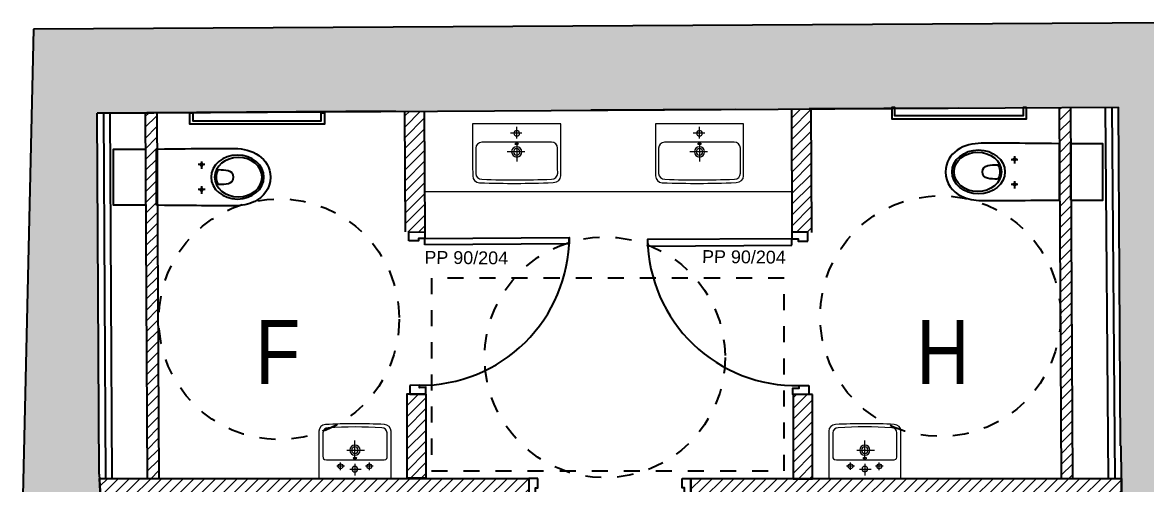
# Model space of a CAD drawing. Extents: x -27.9 to 24.1, y -8.6 to 57.6.
# Drawn here: x -15.96 to -8.96, y 54.72 to 57.59 of the extents above; entities that cross this region are included whole.
import ezdxf

# ---------------------------------------------------------------- set-up
doc = ezdxf.new("R2010")
doc.units = 0
doc.header["$LTSCALE"] = 0.002
doc.linetypes.add('CONTINU', pattern=[0])
doc.linetypes.add('HIDDEN2', pattern=[0.1875, 0.125, -0.0625])
for name, color, linetype in [('01-STR_MACONNERIE_HACH', 252, 'Continuous'), ('02-CL HACH PLATRE', 6, 'Continuous'), ('02-ISOLATION', 6, 'ISOLATION'), ('Exit- Etiquette-incendie', 1, 'Continuous')]:
    doc.layers.add(name, color=color, linetype=linetype)
doc.styles.get("Standard").update_dxf_attribs({"font": 'ARIALN.TTF'})
doc.styles.add('verdana', font='swissc.ttf')
doc.linetypes.add('ISOLATION', pattern='A,0.00254,-2.54,[134,ltypeshp.shx,S=2.54,R=0,X=-2.54,Y=0],-5.08,[134,ltypeshp.shx,S=2.54,R=180,X=2.54,Y=0],-2.54', length=10.16254)

# ---------------------------------------------------------------- blocks, each defined once
blk = doc.blocks.new('BLOC_ATT_RENS_100')
at = {"flags": 8}
for tag, p, height in [('N°', (-0.4156, 0.9727), 0.25), ('TITRE', (-0.4156, 0.6753), 0.21), ('SURF', (-0.4156, 0.3727), 0.15), ('EFFECTIF', (-0.4156, 0.0727), 0.15), ('HSP', (-0.4156, -0.2356), 0.15), ('REV.SOL', (-0.4156, -0.5258), 0.15), ('REV.MUR', (-0.4156, -0.8258), 0.15), ('PLAF', (-0.4156, -1.1258), 0.15)]:
    blk.add_attdef(tag, p, '', height=height, dxfattribs=at)
at = {"layer": 'Exit- Etiquette-incendie', "flags": 8}
for tag, p in [('EFFECTIF.MAX', (-0.4156, -1.414)), ('SURF.PROG', (-0.4156, -1.6479))]:
    blk.add_attdef(tag, p, '', height=0.15, dxfattribs=at)
blk = doc.blocks.new('wc PMR')
for points in [[(-0.4001, 0.2411), (-0.4001, 0.2611), (-0.3501, 0.2611), (-0.3501, 1.0611), (-0.4001, 1.0611), (-0.4001, 1.0811), (-0.3301, 1.0811), (-0.3301, 0.2411), (-0.4001, 0.2411)], [(0.1752, -0.035), (0.1752, -0.235), (-0.1753, -0.235), (-0.1753, -0.035), (0.1752, -0.035)]]:
    blk.add_lwpolyline(points)
for points, knots in [([(-0.0002, 0.7044), (0.0752, 0.7044), (0.1364, 0.6306), (0.1364, 0.5396), (0.1364, 0.5396), (0.1364, 0.4486), (0.0753, 0.3748), (-0.0002, 0.3748), (-0.0002, 0.3748), (-0.0756, 0.3748), (-0.1368, 0.4486), (-0.1368, 0.5396), (-0.1368, 0.5396), (-0.1368, 0.6306), (-0.0756, 0.7044), (-0.0002, 0.7044)], [0, 0, 0, 0, 0.25, 0.25, 0.25, 0.25, 0.5, 0.5, 0.5, 0.5, 0.75, 0.75, 0.75, 0.75, 1, 1, 1, 1]), ([(-0.0001, 0.745), (-0.0001, 0.745), (0.0724, 0.7449), (0.1234, 0.7019), (0.1515, 0.6466)], [0.5714286, 0.5714286, 0.5714286, 0.5714286, 0.5714286, 0.7142857, 0.7142857, 0.7142857, 0.7142857]), ([(-0.0001, 0.6924), (0.0676, 0.6924), (0.1225, 0.6262), (0.1225, 0.5446), (0.1225, 0.5446), (0.1225, 0.463), (0.0676, 0.3968), (-0.0001, 0.3968), (-0.0001, 0.3968), (-0.0678, 0.3968), (-0.1227, 0.463), (-0.1228, 0.5446), (-0.1228, 0.5446), (-0.1228, 0.6262), (-0.0678, 0.6924), (-0.0001, 0.6924)], [0, 0, 0, 0, 0.25, 0.25, 0.25, 0.25, 0.5, 0.5, 0.5, 0.5, 0.75, 0.75, 0.75, 0.75, 1, 1, 1, 1]), ([(0.1515, 0.6466), (0.1515, 0.6466), (0.1711, 0.6078), (0.178, 0.5626), (0.1783, 0.5236)], [0.7142857, 0.7142857, 0.7142857, 0.7142857, 0.7142857, 0.8571429, 0.8571429, 0.8571429, 0.8571429]), ([(-0.1754, 0.035), (-0.1754, 0.035), (-0.1787, 0.3113), (-0.1791, 0.4176), (-0.1783, 0.5239)], [0.1428571, 0.1428571, 0.1428571, 0.1428571, 0.1428572, 0.2857143, 0.2857143, 0.2857143, 0.2857143]), ([(0.0445, 0.4244), (0.0446, 0.4203), (0.0419, 0.4154), (0.0382, 0.4139), (0.0382, 0.4139), (0.0262, 0.4089), (0.013, 0.4058), (0, 0.4058), (0, 0.4058), (-0.0131, 0.4058), (-0.0264, 0.4088), (-0.0385, 0.4139), (-0.0385, 0.4139), (-0.0423, 0.4155), (-0.045, 0.4204), (-0.0447, 0.4245), (-0.0447, 0.4245), (-0.0432, 0.4567), (-0.0461, 0.5154), (-0.0001, 0.5153), (-0.0001, 0.5153), (0.0459, 0.5153), (0.0439, 0.459), (0.0445, 0.4244)], [0, 0, 0, 0, 0.166667, 0.166667, 0.166667, 0.166667, 0.333333, 0.333333, 0.333333, 0.333333, 0.5, 0.5, 0.5, 0.5, 0.666667, 0.666667, 0.666667, 0.666667, 0.833333, 0.833333, 0.833333, 0.833333, 1, 1, 1, 1]), ([(0.1783, 0.5236), (0.1783, 0.5236), (0.179, 0.4174), (0.1779, 0.3112), (0.1752, 0.035)], [0.8571429, 0.8571429, 0.8571429, 0.8571429, 0.8571429, 1, 1, 1, 1]), ([(-0.0776, 0.3223), (-0.0735, 0.3223), (-0.0702, 0.319), (-0.0702, 0.3149), (-0.0702, 0.3149), (-0.0702, 0.3108), (-0.0735, 0.3074), (-0.0776, 0.3074), (-0.0776, 0.3074), (-0.0817, 0.3074), (-0.0851, 0.3108), (-0.0851, 0.3149), (-0.0851, 0.3149), (-0.0851, 0.319), (-0.0817, 0.3223), (-0.0776, 0.3223)], [0, 0, 0, 0, 0.25, 0.25, 0.25, 0.25, 0.5, 0.5, 0.5, 0.5, 0.75, 0.75, 0.75, 0.75, 1, 1, 1, 1]), ([(0.0775, 0.3223), (0.0816, 0.3223), (0.0849, 0.319), (0.0849, 0.3149), (0.0849, 0.3149), (0.0849, 0.3108), (0.0816, 0.3074), (0.0775, 0.3074), (0.0775, 0.3074), (0.0733, 0.3074), (0.07, 0.3108), (0.07, 0.3149), (0.07, 0.3149), (0.07, 0.319), (0.0733, 0.3223), (0.0775, 0.3223)], [0, 0, 0, 0, 0.25, 0.25, 0.25, 0.25, 0.5, 0.5, 0.5, 0.5, 0.75, 0.75, 0.75, 0.75, 1, 1, 1, 1])]:
    blk.add_open_spline(points, degree=3, knots=knots)
for points in [[(-0.1356, 0.6717), (-0.1047, 0.7143), (-0.0611, 0.745), (-0.0001, 0.745)], [(-0.1783, 0.5239), (-0.1779, 0.5716), (-0.1666, 0.629), (-0.1356, 0.6717)], [(-0.0985, 0.3147), (-0.0985, 0.3147), (-0.0522, 0.3147), (-0.0522, 0.3147)], [(-0.078, 0.3365), (-0.078, 0.3365), (-0.078, 0.2933), (-0.078, 0.2933)], [(0.0568, 0.3151), (0.0568, 0.3151), (0.1031, 0.3151), (0.1031, 0.3151)], [(0.0773, 0.3369), (0.0773, 0.3369), (0.0773, 0.2936), (0.0773, 0.2936)], [(0.1752, 0.035), (0.1752, 0.035), (-0.1754, 0.035), (-0.1754, 0.035)]]:
    blk.add_open_spline(points, degree=3)
blk = doc.blocks.new('Xref-R3-2018-11')
at = {"layer": '01-STR_MACONNERIE_HACH'}
h = blk.add_hatch(color=256, dxfattribs=at)
h.dxf.hatch_style = 1
h.paths.add_polyline_path([(-13.1869, 40.3388), (-13.1909, 40.1386), (-13.0915, 40.1366), (-13.1074, 39.3384), (-13.2166, 39.3405), (-13.2205, 39.1443), (-13.0718, 39.1413), (-13.073, 39.081), (-13.0273, 39.0801), (-13.002, 40.353), (-13.0783, 40.3545), (-13.0786, 40.3367)])
h.paths.add_polyline_path([(-13.129, 43.7504), (-13.1329, 43.5541), (-12.9842, 43.5511), (-12.9854, 43.4908), (-12.9396, 43.4899), (-12.9103, 44.8154), (-12.9896, 44.817), (-12.9914, 44.7267), (-13.0997, 44.7288), (-13.1037, 44.5286), (-12.9808, 44.5262), (-12.9962, 43.7477)], flags=17)
h.paths.add_polyline_path([(-12.9315, 46.5846), (-12.9327, 46.5244), (-13.0927, 46.5276), (-13.0957, 46.3787), (-12.944, 46.3757), (-12.9571, 45.7161), (-13.08, 45.7186), (-13.084, 45.5158), (-12.9757, 45.5136), (-12.9775, 45.4232), (-12.897, 45.4216), (-12.8734, 46.4868), (-12.8715, 46.5834)], flags=17)
h.paths.add_polyline_path([(-12.9638, 42.1255), (-12.9648, 42.2255), (-12.9613, 42.4001), (-13.007, 42.401), (-13.0083, 42.3391), (-13.1569, 42.342), (-13.1613, 42.1247), (-13.0521, 42.1225), (-13.0679, 41.3266), (-13.1673, 41.3285), (-13.1713, 41.1257), (-13.063, 41.1236), (-13.0633, 41.1064), (-12.987, 41.1049), (-12.9667, 42.1254)])
h.paths.add_polyline_path([(-12.7309, 47.3763), (-12.7609, 47.9057), (-12.7739, 50.1556), (-6.404, 50.1923), (-6.3918, 48.0824), (-6.3871, 48.0824), (-6.2995, 36.8936), (-6.4277, 36.8961), (-6.4269, 36.3737), (-6.3269, 36.3739), (-6.3261, 35.8698), (-5.7451, 35.8657), (-5.738, 36.8645), (-5.7886, 36.8655), (-5.8621, 50.7197), (-13.1704, 50.6776), (-13.2395, 47.6321), (-13.2118, 47.6311), (-13.1861, 47.3368), (-12.9161, 47.3604), (-12.9177, 47.2778), (-12.8577, 47.2766), (-12.8557, 47.3788)])
at = {"layer": '02-CL HACH PLATRE', "lineweight": 13, "transparency": 33554687}
h = blk.add_hatch(dxfattribs=at)
h.set_pattern_fill('ANSI31', color=256, scale=0.015)
h.paths.add_polyline_path([(-12.3971, 48.974), (-12.4039, 50.1578), (-12.4739, 50.1574), (-12.4608, 47.88), (-12.3908, 47.88), (-12.3958, 48.7606, -0.037136), (-12.4041, 48.8716, -0.034252)])
h.paths.add_polyline_path([(-12.3971, 48.974, 0.034252), (-12.4041, 48.8716, 0.037136), (-12.3958, 48.7606)], flags=17)
h = blk.add_hatch(dxfattribs=at)
h.set_pattern_fill('ANSI31', color=256, scale=0.015)
h.paths.add_polyline_path([(-10.7339, 50.1674), (-10.8539, 50.1667), (-10.8496, 49.4142), (-10.7296, 49.4149)])
h.paths.add_polyline_path([(-10.7237, 48.4042), (-10.8437, 48.4035), (-10.8407, 47.88), (-10.7207, 47.88)])
h = blk.add_hatch(dxfattribs=at)
h.set_pattern_fill('ANSI31', color=256, scale=0.015)
h.paths.add_polyline_path([(-8.3239, 50.1813), (-8.4439, 50.1806), (-8.441, 49.6674), (-8.441, 49.6674), (-8.441, 49.6673), (-8.4395, 49.4131), (-8.3195, 49.4138)])
h = blk.add_hatch(dxfattribs=at)
h.set_pattern_fill('ANSI31', color=256, scale=0.015)
h.paths.add_polyline_path([(-6.704, 50.1906), (-6.774, 50.1902), (-6.7607, 47.88), (-6.6907, 47.88)])
h = blk.add_hatch(dxfattribs=at)
h.set_pattern_fill('ANSI31', color=256, scale=0.015)
h.paths.add_polyline_path([(-8.3137, 48.4031), (-8.4337, 48.4031), (-8.4307, 47.88), (-8.3107, 47.88)])
h = blk.add_hatch(dxfattribs=at)
h.set_pattern_fill('ANSI31', color=256, scale=0.015)
h.paths.add_polyline_path([(-10.6176, 47.88), (-12.7595, 47.88), (-12.7526, 47.7594), (-10.6192, 47.7591)])
h.paths.add_polyline_path([(-10.0807, 47.88), (-10.6176, 47.88), (-10.6192, 47.7591), (-10.0807, 47.759)])
h = blk.add_hatch(dxfattribs=at)
h.set_pattern_fill('ANSI31', color=256, scale=0.015)
h.paths.add_polyline_path([(-6.3855, 47.88), (-9.0707, 47.88), (-9.0707, 47.78), (-9.0707, 47.759), (-6.3846, 47.759)])
for p, q in [((-5.8621, 50.7197), (-13.1704, 50.6776)), ((-13.1704, 50.6776), (-13.2395, 47.6321)), ((-10.9139, 50.1664), (-12.7739, 50.1556)), ((-12.7609, 47.9057), (-12.7739, 50.1556)), ((-6.3918, 48.0824), (-6.404, 50.1923)), ((-6.2995, 36.8936), (-6.3871, 48.0824))]:
    blk.add_line(p, q)
at = {"linetype": 'CONTINU'}
for p, q in [((-12.4739, 50.1574), (-12.4608, 47.88)), ((-12.4021, 50.1582), (-12.389, 47.8808)), ((-10.8504, 49.4149), (-10.8552, 50.1674)), ((-10.7276, 49.4149), (-10.7324, 50.1674))]:
    blk.add_line(p, q, dxfattribs=at)
for points in [[(-12.7739, 50.1556), (-6.404, 50.1923)], [(-8.7939, 50.1786), (-9.6939, 50.1734)], [(-7.404, 50.1866), (-8.3339, 50.1812)], [(-12.7609, 47.9057), (-12.7309, 47.3763)]]:
    blk.add_lwpolyline(points)
for points in [[(-8.4439, 50.1806), (-8.441, 49.4125)], [(-8.3219, 50.179), (-8.319, 49.4109)], [(-6.7741, 50.1862), (-6.7608, 47.8756)], [(-6.704, 50.1906), (-6.6907, 47.88)]]:
    blk.add_lwpolyline(points, dxfattribs=at)
at = {"lineweight": 18}
blk.add_lwpolyline([(-10.7339, 49.6674), (-10.7339, 49.6674), (-8.441, 49.6674)], dxfattribs=at)
at = {"linetype": 'CONTINU'}
for points in [[(-10.8292, 49.3593), (-10.8296, 49.4143), (-10.7296, 49.4149), (-10.7293, 49.3749), (-10.7693, 49.3747), (-10.7692, 49.3597), (-10.8292, 49.3593)], [(-10.7291, 49.3349), (-10.7293, 49.3749), (-9.8293, 49.3807), (-9.8291, 49.3407)], [(-8.3407, 49.3581), (-8.341, 49.4131), (-8.441, 49.4125), (-8.4408, 49.3725), (-8.4008, 49.3727), (-8.4007, 49.3577), (-8.3407, 49.3581)], [(-8.4405, 49.3325), (-8.4408, 49.3725), (-9.3407, 49.3673), (-9.3405, 49.3273)], [(-10.7225, 48.4046), (-10.8429, 48.4046), (-10.8429, 47.883), (-10.7225, 47.883)], [(-10.8234, 48.4593), (-10.823, 48.4043), (-10.7231, 48.405), (-10.7233, 48.445), (-10.7633, 48.4447), (-10.7634, 48.4597), (-10.8234, 48.4593)], [(-8.3355, 48.4581), (-8.3352, 48.4031), (-8.4352, 48.4025), (-8.4354, 48.4425), (-8.3954, 48.4427), (-8.3955, 48.4577), (-8.3355, 48.4581)], [(-8.3121, 48.4018), (-8.4325, 48.4018), (-8.4325, 47.8774), (-8.3121, 47.8774)], [(-12.7595, 47.88), (-10.0807, 47.88), (-10.0807, 47.759), (-12.7526, 47.7594)], [(-10.0257, 47.88), (-10.0807, 47.88), (-10.0807, 47.78), (-10.0407, 47.78), (-10.0407, 47.82), (-10.0257, 47.82), (-10.0257, 47.88)], [(-9.1257, 47.88), (-9.0707, 47.88), (-9.0707, 47.78), (-9.1107, 47.78), (-9.1107, 47.82), (-9.1257, 47.82), (-9.1257, 47.88)], [(-9.0707, 47.88), (-6.3846, 47.88), (-6.3846, 47.759), (-9.0707, 47.759)]]:
    blk.add_lwpolyline(points, close=True, dxfattribs=at)
at = {"color": 6, "linetype": 'HIDDEN2'}
blk.add_lwpolyline([(-8.489, 49.1274), (-10.689, 49.1274), (-10.689, 47.9274), (-8.489, 47.9274), (-8.489, 49.1274)], dxfattribs=at)
for centre in [(-11.6393, 48.8716), (-7.5146, 48.8906), (-9.6073, 48.6336)]:
    blk.add_circle(centre, 0.75, dxfattribs=at)
at = {"linetype": 'CONTINU'}
for centre, start, end in [((-10.7552, 49.3855), 269.49039, 359.70491), ((-8.415, 49.3834), 180.9947, 271.20922)]:
    blk.add_arc(centre, 0.9259, start, end, dxfattribs=at)
at = {"lineweight": 18}
for centre, major_axis in [((-11.2558, 47.9551), (0, -0.015)), ((-11.0763, 47.9548), (0.015, 0)), ((-8.0755, 47.9553), (0, -0.015)), ((-7.896, 47.955), (0.015, 0))]:
    blk.add_ellipse(centre, major_axis=major_axis, ratio=1, dxfattribs=at)
for points, knots in [([(-10.4324, 50.0875), (-10.4324, 50.0875), (-9.8826, 50.0875), (-9.8826, 50.0875), (-9.8826, 50.0875), (-9.8826, 50.0875), (-9.8817, 49.765), (-9.8817, 49.765), (-9.8817, 49.765), (-9.8817, 49.7418), (-9.9008, 49.7229), (-9.9292, 49.7228), (-9.9292, 49.7228), (-10.0991, 49.7159), (-10.2196, 49.7158), (-10.3896, 49.7215), (-10.3896, 49.7215), (-10.4127, 49.7223), (-10.4315, 49.7416), (-10.4316, 49.7651), (-10.4316, 49.7651), (-10.4316, 49.7651), (-10.4324, 50.0875), (-10.4324, 50.0875)], [0, 0, 0, 0, 0.142857, 0.142857, 0.142857, 0.142867, 0.285714, 0.285714, 0.285714, 0.285724, 0.428571, 0.428571, 0.428571, 0.428581, 0.571429, 0.571429, 0.571429, 0.571439, 0.714286, 0.714286, 0.714286, 0.714296, 1, 1, 1, 1]), ([(-9.2924, 50.0875), (-9.2924, 50.0875), (-8.7425, 50.0875), (-8.7425, 50.0875), (-8.7425, 50.0875), (-8.7425, 50.0875), (-8.7417, 49.7649), (-8.7417, 49.7649), (-8.7417, 49.7649), (-8.7416, 49.7418), (-8.7608, 49.7229), (-8.7891, 49.7228), (-8.7891, 49.7228), (-8.9591, 49.7159), (-9.0795, 49.7157), (-9.2495, 49.7215), (-9.2495, 49.7215), (-9.2727, 49.7223), (-9.2915, 49.7416), (-9.2915, 49.7651), (-9.2915, 49.7651), (-9.2915, 49.7651), (-9.2924, 50.0875), (-9.2924, 50.0875)], [0, 0, 0, 0, 0.142857, 0.142857, 0.142857, 0.142867, 0.285714, 0.285714, 0.285714, 0.285724, 0.428571, 0.428571, 0.428571, 0.428581, 0.571429, 0.571429, 0.571429, 0.571439, 0.714286, 0.714286, 0.714286, 0.714296, 1, 1, 1, 1]), ([(-10.1445, 50.0419), (-10.1377, 50.0351), (-10.1376, 50.024), (-10.1444, 50.0171), (-10.1444, 50.0171), (-10.1513, 50.0103), (-10.1623, 50.0103), (-10.1692, 50.0171), (-10.1692, 50.0171), (-10.176, 50.0239), (-10.1761, 50.035), (-10.1693, 50.0418), (-10.1693, 50.0418), (-10.1624, 50.0487), (-10.1514, 50.0487), (-10.1445, 50.0419)], [0, 0, 0, 0, 0.2, 0.2, 0.2, 0.20001, 0.4, 0.4, 0.4, 0.40001, 0.6, 0.6, 0.6, 0.60001, 1, 1, 1, 1]), ([(-9.0044, 50.0419), (-8.9976, 50.0351), (-8.9976, 50.024), (-9.0044, 50.0171), (-9.0044, 50.0171), (-9.0112, 50.0103), (-9.0223, 50.0102), (-9.0291, 50.0171), (-9.0291, 50.0171), (-9.036, 50.0239), (-9.036, 50.035), (-9.0292, 50.0418), (-9.0292, 50.0418), (-9.0224, 50.0487), (-9.0113, 50.0487), (-9.0044, 50.0419)], [0, 0, 0, 0, 0.2, 0.2, 0.2, 0.20001, 0.4, 0.4, 0.4, 0.40001, 0.6, 0.6, 0.6, 0.60001, 1, 1, 1, 1]), ([(-10.3744, 49.9734), (-10.3744, 49.9734), (-9.9401, 49.9741), (-9.9401, 49.9741), (-9.9401, 49.9741), (-9.9192, 49.9741), (-9.902, 49.9577), (-9.9019, 49.9375), (-9.9019, 49.9375), (-9.9019, 49.9375), (-9.9015, 49.7803), (-9.9015, 49.7803), (-9.9015, 49.7803), (-9.9015, 49.7601), (-9.9186, 49.7435), (-9.9395, 49.7435), (-9.9395, 49.7435), (-10.1008, 49.7376), (-10.2126, 49.7373), (-10.3738, 49.7427), (-10.3738, 49.7427), (-10.3948, 49.7434), (-10.412, 49.7591), (-10.412, 49.7793), (-10.412, 49.7793), (-10.412, 49.7793), (-10.4125, 49.9365), (-10.4125, 49.9365), (-10.4125, 49.9365), (-10.4125, 49.9567), (-10.3954, 49.9733), (-10.3744, 49.9734)], [0, 0, 0, 0, 0.111111, 0.111111, 0.111111, 0.111121, 0.222222, 0.222222, 0.222222, 0.222232, 0.333333, 0.333333, 0.333333, 0.333343, 0.444444, 0.444444, 0.444444, 0.444454, 0.555556, 0.555556, 0.555556, 0.555566, 0.666667, 0.666667, 0.666667, 0.666677, 0.777778, 0.777778, 0.777778, 0.777788, 1, 1, 1, 1]), ([(-10.157, 49.9453), (-10.1394, 49.9453), (-10.125, 49.9311), (-10.125, 49.9135), (-10.125, 49.9135), (-10.1249, 49.8958), (-10.1392, 49.8815), (-10.1568, 49.8814), (-10.1568, 49.8814), (-10.1745, 49.8814), (-10.1888, 49.8956), (-10.1889, 49.9133), (-10.1889, 49.9133), (-10.1889, 49.9309), (-10.1746, 49.9453), (-10.157, 49.9453)], [0, 0, 0, 0, 0.2, 0.2, 0.2, 0.20001, 0.4, 0.4, 0.4, 0.40001, 0.6, 0.6, 0.6, 0.60001, 1, 1, 1, 1]), ([(-10.1568, 49.9669), (-10.1503, 49.9669), (-10.1451, 49.9653), (-10.1453, 49.9633), (-10.1453, 49.9633), (-10.1454, 49.9614), (-10.1509, 49.9599), (-10.1574, 49.9599), (-10.1574, 49.9599), (-10.1639, 49.96), (-10.1691, 49.9616), (-10.169, 49.9635), (-10.169, 49.9635), (-10.1688, 49.9654), (-10.1634, 49.967), (-10.1568, 49.9669)], [0, 0, 0, 0, 0.2, 0.2, 0.2, 0.20001, 0.4, 0.4, 0.4, 0.40001, 0.6, 0.6, 0.6, 0.60001, 1, 1, 1, 1]), ([(-9.2344, 49.9733), (-9.2344, 49.9733), (-8.8001, 49.9741), (-8.8001, 49.9741), (-8.8001, 49.9741), (-8.7791, 49.9741), (-8.7619, 49.9577), (-8.7619, 49.9375), (-8.7619, 49.9375), (-8.7619, 49.9375), (-8.7614, 49.7803), (-8.7614, 49.7803), (-8.7614, 49.7803), (-8.7614, 49.7601), (-8.7785, 49.7435), (-8.7995, 49.7435), (-8.7995, 49.7435), (-8.9607, 49.7376), (-9.0725, 49.7373), (-9.2338, 49.7427), (-9.2338, 49.7427), (-9.2547, 49.7434), (-9.2719, 49.7591), (-9.272, 49.7793), (-9.272, 49.7793), (-9.272, 49.7793), (-9.2724, 49.9365), (-9.2724, 49.9365), (-9.2724, 49.9365), (-9.2724, 49.9567), (-9.2553, 49.9733), (-9.2344, 49.9733)], [0, 0, 0, 0, 0.111111, 0.111111, 0.111111, 0.111121, 0.222222, 0.222222, 0.222222, 0.222232, 0.333333, 0.333333, 0.333333, 0.333343, 0.444444, 0.444444, 0.444444, 0.444454, 0.555556, 0.555556, 0.555556, 0.555566, 0.666667, 0.666667, 0.666667, 0.666677, 0.777778, 0.777778, 0.777778, 0.777788, 1, 1, 1, 1]), ([(-9.0169, 49.9453), (-8.9993, 49.9453), (-8.985, 49.9311), (-8.9849, 49.9134), (-8.9849, 49.9134), (-8.9849, 49.8958), (-8.9991, 49.8815), (-9.0168, 49.8814), (-9.0168, 49.8814), (-9.0344, 49.8814), (-9.0487, 49.8956), (-9.0488, 49.9133), (-9.0488, 49.9133), (-9.0488, 49.9309), (-9.0346, 49.9452), (-9.0169, 49.9453)], [0, 0, 0, 0, 0.2, 0.2, 0.2, 0.20001, 0.4, 0.4, 0.4, 0.40001, 0.6, 0.6, 0.6, 0.60001, 1, 1, 1, 1]), ([(-9.0168, 49.9669), (-9.0102, 49.9669), (-9.0051, 49.9653), (-9.0052, 49.9633), (-9.0052, 49.9633), (-9.0054, 49.9614), (-9.0108, 49.9599), (-9.0173, 49.9599), (-9.0173, 49.9599), (-9.0239, 49.96), (-9.029, 49.9616), (-9.0289, 49.9635), (-9.0289, 49.9635), (-9.0287, 49.9654), (-9.0233, 49.9669), (-9.0168, 49.9669)], [0, 0, 0, 0, 0.2, 0.2, 0.2, 0.20001, 0.4, 0.4, 0.4, 0.40001, 0.6, 0.6, 0.6, 0.60001, 1, 1, 1, 1]), ([(-10.157, 49.9334), (-10.1459, 49.9335), (-10.1369, 49.9245), (-10.1369, 49.9134), (-10.1369, 49.9134), (-10.1368, 49.9023), (-10.1458, 49.8933), (-10.1569, 49.8933), (-10.1569, 49.8933), (-10.168, 49.8933), (-10.177, 49.9022), (-10.177, 49.9133), (-10.177, 49.9133), (-10.177, 49.9244), (-10.1681, 49.9334), (-10.157, 49.9334)], [0, 0, 0, 0, 0.2, 0.2, 0.2, 0.20001, 0.4, 0.4, 0.4, 0.40001, 0.6, 0.6, 0.6, 0.60001, 1, 1, 1, 1]), ([(-9.0169, 49.9334), (-9.0058, 49.9335), (-8.9968, 49.9245), (-8.9968, 49.9134), (-8.9968, 49.9134), (-8.9968, 49.9023), (-9.0057, 49.8933), (-9.0168, 49.8933), (-9.0168, 49.8933), (-9.0279, 49.8933), (-9.0369, 49.9022), (-9.0369, 49.9133), (-9.0369, 49.9133), (-9.0369, 49.9244), (-9.028, 49.9334), (-9.0169, 49.9334)], [0, 0, 0, 0, 0.2, 0.2, 0.2, 0.20001, 0.4, 0.4, 0.4, 0.40001, 0.6, 0.6, 0.6, 0.60001, 1, 1, 1, 1]), ([(-10.9407, 47.88), (-10.9407, 47.88), (-11.391, 47.88), (-11.391, 47.88), (-11.391, 47.88), (-11.391, 47.88), (-11.391, 48.1731), (-11.391, 48.1731), (-11.391, 48.1731), (-11.391, 48.1962), (-11.3731, 48.2152), (-11.3495, 48.2152), (-11.3495, 48.2152), (-11.2271, 48.2217), (-11.1047, 48.2218), (-10.9824, 48.2156), (-10.9824, 48.2156), (-10.9592, 48.2144), (-10.9407, 48.1965), (-10.9407, 48.173), (-10.9407, 48.173), (-10.9407, 48.173), (-10.9407, 47.88), (-10.9407, 47.88)], [0, 0, 0, 0, 0.142857, 0.142857, 0.142857, 0.142867, 0.285714, 0.285714, 0.285714, 0.285724, 0.428571, 0.428571, 0.428571, 0.428581, 0.571429, 0.571429, 0.571429, 0.571439, 0.714286, 0.714286, 0.714286, 0.714296, 1, 1, 1, 1]), ([(-10.9835, 47.9959), (-10.9835, 47.9959), (-11.3437, 47.9959), (-11.3437, 47.9959), (-11.3437, 47.9959), (-11.3641, 47.9959), (-11.3656, 48.003), (-11.3656, 48.0182), (-11.3656, 48.0182), (-11.3656, 48.0182), (-11.3656, 48.1638), (-11.3656, 48.1638), (-11.3656, 48.1638), (-11.3656, 48.1812), (-11.3505, 48.1945), (-11.3323, 48.1955), (-11.3323, 48.1955), (-11.2211, 48.2015), (-11.1099, 48.2015), (-10.9987, 48.1955), (-10.9987, 48.1955), (-10.9805, 48.1945), (-10.9656, 48.1812), (-10.9656, 48.1638), (-10.9656, 48.1638), (-10.9656, 48.1638), (-10.9656, 48.0168), (-10.9656, 48.0168), (-10.9656, 48.0168), (-10.9656, 48.0103), (-10.9652, 47.9959), (-10.9835, 47.9959)], [0, 0, 0, 0, 0.111111, 0.111111, 0.111111, 0.111121, 0.222222, 0.222222, 0.222222, 0.222232, 0.333333, 0.333333, 0.333333, 0.333343, 0.444444, 0.444444, 0.444444, 0.444454, 0.555556, 0.555556, 0.555556, 0.555566, 0.666667, 0.666667, 0.666667, 0.666677, 0.777778, 0.777778, 0.777778, 0.777788, 1, 1, 1, 1]), ([(-7.7605, 47.8802), (-7.7605, 47.8802), (-8.2107, 47.8802), (-8.2107, 47.8802), (-8.2107, 47.8802), (-8.2107, 47.8802), (-8.2107, 48.1733), (-8.2107, 48.1733), (-8.2107, 48.1733), (-8.2107, 48.1964), (-8.1928, 48.2154), (-8.1692, 48.2154), (-8.1692, 48.2154), (-8.0468, 48.2219), (-7.9245, 48.222), (-7.8021, 48.2158), (-7.8021, 48.2158), (-7.779, 48.2146), (-7.7605, 48.1967), (-7.7605, 48.1732), (-7.7605, 48.1732), (-7.7605, 48.1732), (-7.7605, 47.8802), (-7.7605, 47.8802)], [0, 0, 0, 0, 0.142857, 0.142857, 0.142857, 0.142867, 0.285714, 0.285714, 0.285714, 0.285724, 0.428571, 0.428571, 0.428571, 0.428581, 0.571429, 0.571429, 0.571429, 0.571439, 0.714286, 0.714286, 0.714286, 0.714296, 1, 1, 1, 1]), ([(-7.8032, 47.9961), (-7.8032, 47.9961), (-8.1634, 47.9961), (-8.1634, 47.9961), (-8.1634, 47.9961), (-8.1839, 47.9961), (-8.1854, 48.0032), (-8.1854, 48.0184), (-8.1854, 48.0184), (-8.1854, 48.0184), (-8.1854, 48.164), (-8.1854, 48.164), (-8.1854, 48.164), (-8.1854, 48.1814), (-8.1703, 48.1947), (-8.152, 48.1957), (-8.152, 48.1957), (-8.0408, 48.2017), (-7.9296, 48.2017), (-7.8184, 48.1957), (-7.8184, 48.1957), (-7.8002, 48.1947), (-7.7854, 48.1814), (-7.7854, 48.164), (-7.7854, 48.164), (-7.7854, 48.164), (-7.7854, 48.017), (-7.7854, 48.017), (-7.7854, 48.017), (-7.7854, 48.0105), (-7.7849, 47.9961), (-7.8032, 47.9961)], [0, 0, 0, 0, 0.111111, 0.111111, 0.111111, 0.111121, 0.222222, 0.222222, 0.222222, 0.222232, 0.333333, 0.333333, 0.333333, 0.333343, 0.444444, 0.444444, 0.444444, 0.444454, 0.555556, 0.555556, 0.555556, 0.555566, 0.666667, 0.666667, 0.666667, 0.666677, 0.777778, 0.777778, 0.777778, 0.777788, 1, 1, 1, 1]), ([(-11.1658, 48.0234), (-11.1834, 48.0234), (-11.1977, 48.0377), (-11.1977, 48.0554), (-11.1977, 48.0554), (-11.1977, 48.073), (-11.1834, 48.0873), (-11.1658, 48.0873), (-11.1658, 48.0873), (-11.1481, 48.0873), (-11.1338, 48.073), (-11.1338, 48.0554), (-11.1338, 48.0554), (-11.1338, 48.0377), (-11.1481, 48.0234), (-11.1658, 48.0234)], [0, 0, 0, 0, 0.2, 0.2, 0.2, 0.20001, 0.4, 0.4, 0.4, 0.40001, 0.6, 0.6, 0.6, 0.60001, 1, 1, 1, 1]), ([(-11.1658, 48.0353), (-11.1769, 48.0353), (-11.1858, 48.0443), (-11.1858, 48.0554), (-11.1858, 48.0554), (-11.1858, 48.0664), (-11.1769, 48.0754), (-11.1658, 48.0754), (-11.1658, 48.0754), (-11.1547, 48.0754), (-11.1457, 48.0664), (-11.1457, 48.0554), (-11.1457, 48.0554), (-11.1457, 48.0443), (-11.1547, 48.0353), (-11.1658, 48.0353)], [0, 0, 0, 0, 0.2, 0.2, 0.2, 0.20001, 0.4, 0.4, 0.4, 0.40001, 0.6, 0.6, 0.6, 0.60001, 1, 1, 1, 1]), ([(-7.9855, 48.0236), (-8.0031, 48.0236), (-8.0174, 48.0379), (-8.0174, 48.0556), (-8.0174, 48.0556), (-8.0174, 48.0732), (-8.0031, 48.0875), (-7.9855, 48.0875), (-7.9855, 48.0875), (-7.9679, 48.0875), (-7.9536, 48.0732), (-7.9536, 48.0556), (-7.9536, 48.0556), (-7.9536, 48.0379), (-7.9679, 48.0236), (-7.9855, 48.0236)], [0, 0, 0, 0, 0.2, 0.2, 0.2, 0.20001, 0.4, 0.4, 0.4, 0.40001, 0.6, 0.6, 0.6, 0.60001, 1, 1, 1, 1]), ([(-7.9855, 48.0355), (-7.9966, 48.0355), (-8.0056, 48.0445), (-8.0056, 48.0556), (-8.0056, 48.0556), (-8.0056, 48.0666), (-7.9966, 48.0756), (-7.9855, 48.0756), (-7.9855, 48.0756), (-7.9744, 48.0756), (-7.9655, 48.0666), (-7.9655, 48.0556), (-7.9655, 48.0556), (-7.9655, 48.0445), (-7.9744, 48.0355), (-7.9855, 48.0355)], [0, 0, 0, 0, 0.2, 0.2, 0.2, 0.20001, 0.4, 0.4, 0.4, 0.40001, 0.6, 0.6, 0.6, 0.60001, 1, 1, 1, 1]), ([(-11.166, 48.0018), (-11.1725, 48.0019), (-11.1777, 48.0035), (-11.1775, 48.0054), (-11.1775, 48.0054), (-11.1774, 48.0073), (-11.172, 48.0088), (-11.1654, 48.0088), (-11.1654, 48.0088), (-11.1589, 48.0087), (-11.1537, 48.0071), (-11.1539, 48.0052), (-11.1539, 48.0052), (-11.1541, 48.0033), (-11.1595, 48.0018), (-11.166, 48.0018)], [0, 0, 0, 0, 0.2, 0.2, 0.2, 0.20001, 0.4, 0.4, 0.4, 0.40001, 0.6, 0.6, 0.6, 0.60001, 1, 1, 1, 1]), ([(-7.9857, 48.002), (-7.9923, 48.0021), (-7.9974, 48.0037), (-7.9973, 48.0056), (-7.9973, 48.0056), (-7.9971, 48.0075), (-7.9917, 48.009), (-7.9852, 48.009), (-7.9852, 48.009), (-7.9786, 48.0089), (-7.9735, 48.0073), (-7.9736, 48.0054), (-7.9736, 48.0054), (-7.9738, 48.0035), (-7.9792, 48.002), (-7.9857, 48.002)], [0, 0, 0, 0, 0.2, 0.2, 0.2, 0.20001, 0.4, 0.4, 0.4, 0.40001, 0.6, 0.6, 0.6, 0.60001, 1, 1, 1, 1]), ([(-11.1784, 47.9254), (-11.1852, 47.9322), (-11.1852, 47.9433), (-11.1784, 47.9502), (-11.1784, 47.9502), (-11.1716, 47.957), (-11.1605, 47.957), (-11.1537, 47.9502), (-11.1537, 47.9502), (-11.1468, 47.9433), (-11.1468, 47.9322), (-11.1537, 47.9254), (-11.1537, 47.9254), (-11.1605, 47.9186), (-11.1716, 47.9186), (-11.1784, 47.9254)], [0, 0, 0, 0, 0.2, 0.2, 0.2, 0.20001, 0.4, 0.4, 0.4, 0.40001, 0.6, 0.6, 0.6, 0.60001, 1, 1, 1, 1]), ([(-7.9981, 47.9256), (-8.005, 47.9324), (-8.005, 47.9435), (-7.9981, 47.9504), (-7.9981, 47.9504), (-7.9913, 47.9572), (-7.9802, 47.9572), (-7.9734, 47.9504), (-7.9734, 47.9504), (-7.9666, 47.9435), (-7.9666, 47.9324), (-7.9734, 47.9256), (-7.9734, 47.9256), (-7.9802, 47.9188), (-7.9913, 47.9188), (-7.9981, 47.9256)], [0, 0, 0, 0, 0.2, 0.2, 0.2, 0.20001, 0.4, 0.4, 0.4, 0.40001, 0.6, 0.6, 0.6, 0.60001, 1, 1, 1, 1])]:
    blk.add_open_spline(points, degree=3, knots=knots, dxfattribs=at)
for points in [[(-10.1244, 50.0298), (-10.1244, 50.0298), (-10.1967, 50.0299), (-10.1967, 50.0299)], [(-10.1571, 49.9979), (-10.1571, 49.9979), (-10.157, 50.0702), (-10.157, 50.0702)], [(-8.9844, 50.0298), (-8.9844, 50.0298), (-9.0566, 50.0299), (-9.0566, 50.0299)], [(-9.017, 49.9979), (-9.017, 49.9979), (-9.0169, 50.0702), (-9.0169, 50.0702)], [(-10.1571, 49.963), (-10.1571, 49.963), (-10.1567, 49.853), (-10.1567, 49.853)], [(-9.017, 49.9629), (-9.017, 49.9629), (-9.0166, 49.853), (-9.0166, 49.853)], [(-10.1067, 49.9134), (-10.1067, 49.9134), (-10.2167, 49.9131), (-10.2167, 49.9131)], [(-8.9666, 49.9134), (-8.9666, 49.9134), (-9.0767, 49.9131), (-9.0767, 49.9131)], [(-11.2161, 48.0554), (-11.2161, 48.0554), (-11.106, 48.0554), (-11.106, 48.0554)], [(-11.1657, 48.0058), (-11.1657, 48.0058), (-11.1658, 48.1157), (-11.1658, 48.1157)], [(-8.0358, 48.0556), (-8.0358, 48.0556), (-7.9257, 48.0556), (-7.9257, 48.0556)], [(-7.9855, 48.006), (-7.9855, 48.006), (-7.9856, 48.1159), (-7.9856, 48.1159)], [(-11.2312, 47.9553), (-11.2312, 47.9553), (-11.2797, 47.9553), (-11.2797, 47.9553)], [(-11.2558, 47.9319), (-11.2558, 47.9319), (-11.2558, 47.9781), (-11.2558, 47.9781)], [(-11.1984, 47.9375), (-11.1984, 47.9375), (-11.1262, 47.9373), (-11.1262, 47.9373)], [(-11.1657, 47.9694), (-11.1657, 47.9694), (-11.166, 47.8971), (-11.166, 47.8971)], [(-11.0512, 47.9552), (-11.0512, 47.9552), (-11.1, 47.9552), (-11.1, 47.9552)], [(-11.0759, 47.9316), (-11.0759, 47.9316), (-11.0759, 47.9781), (-11.0759, 47.9781)], [(-8.051, 47.9555), (-8.051, 47.9555), (-8.0994, 47.9555), (-8.0994, 47.9555)], [(-8.0755, 47.9321), (-8.0755, 47.9321), (-8.0755, 47.9783), (-8.0755, 47.9783)], [(-8.0182, 47.9377), (-8.0182, 47.9377), (-7.9459, 47.9375), (-7.9459, 47.9375)], [(-7.9855, 47.9696), (-7.9855, 47.9696), (-7.9857, 47.8973), (-7.9857, 47.8973)], [(-7.871, 47.9554), (-7.871, 47.9554), (-7.9198, 47.9554), (-7.9198, 47.9554)], [(-7.8957, 47.9318), (-7.8957, 47.9318), (-7.8957, 47.9783), (-7.8957, 47.9783)]]:
    blk.add_open_spline(points, degree=3, dxfattribs=at)
at = {"layer": '02-ISOLATION', "linetype": 'ISOLATION', "ltscale": 0.004}
for points in [[(-12.7195, 47.8802), (-12.7326, 50.1559)], [(-6.4255, 47.8797), (-6.444, 50.192)]]:
    blk.add_lwpolyline(points, dxfattribs=at)
at = {"layer": '02-ISOLATION', "linetype": 'CONTINU'}
for points in [[(-12.6795, 47.8805), (-12.6926, 50.1561)], [(-6.4655, 47.8794), (-6.484, 50.1917)]]:
    blk.add_lwpolyline(points, dxfattribs=at)
at = {"lineweight": 18, "rotation": 270}
blk.add_blockref('wc PMR', (-12.4376, 49.7562), dxfattribs=at)
at = {"lineweight": 18, "xscale": -1.000000000000001, "rotation": 90}
blk.add_blockref('wc PMR', (-6.7373, 49.789), dxfattribs=at)
ref = blk.add_blockref('BLOC_ATT_RENS_100', (-11.3713, 47.9889, 0), dxfattribs=dict(zscale=1.942798073750938))
ref.add_attrib('TITRE', 'F', (-11.7869, 48.467, 0), dxfattribs={"height": 0.4, "rotation": 360, "style": 'verdana', "flags": 8})
ref = blk.add_blockref('BLOC_ATT_RENS_100', (-7.2483, 47.9889, 0), dxfattribs=dict(zscale=1.942798073750938))
ref.add_attrib('TITRE', 'H', (-7.664, 48.467, 0), dxfattribs={"height": 0.4, "rotation": 360, "style": 'verdana', "flags": 8})
at = {"char_height": 0.08, "width": 1.472401, "attachment_point": 1, "rotation": 359.50124}
for insert in [(-10.7322, 49.297), (-9.0006, 49.3018)]:
    blk.add_mtext('{\\fArial|b0|i0|c0|p34;PP 90/204}', dxfattribs=dict(at, insert=insert))

msp = doc.modelspace()

# ---------------------------------------------------------------- block references
at = {"ltscale": 0.01}
msp.add_blockref('Xref-R3-2018-11', (-2.7244, 6.8691), dxfattribs=at)

doc.saveas('drawing.dxf')
